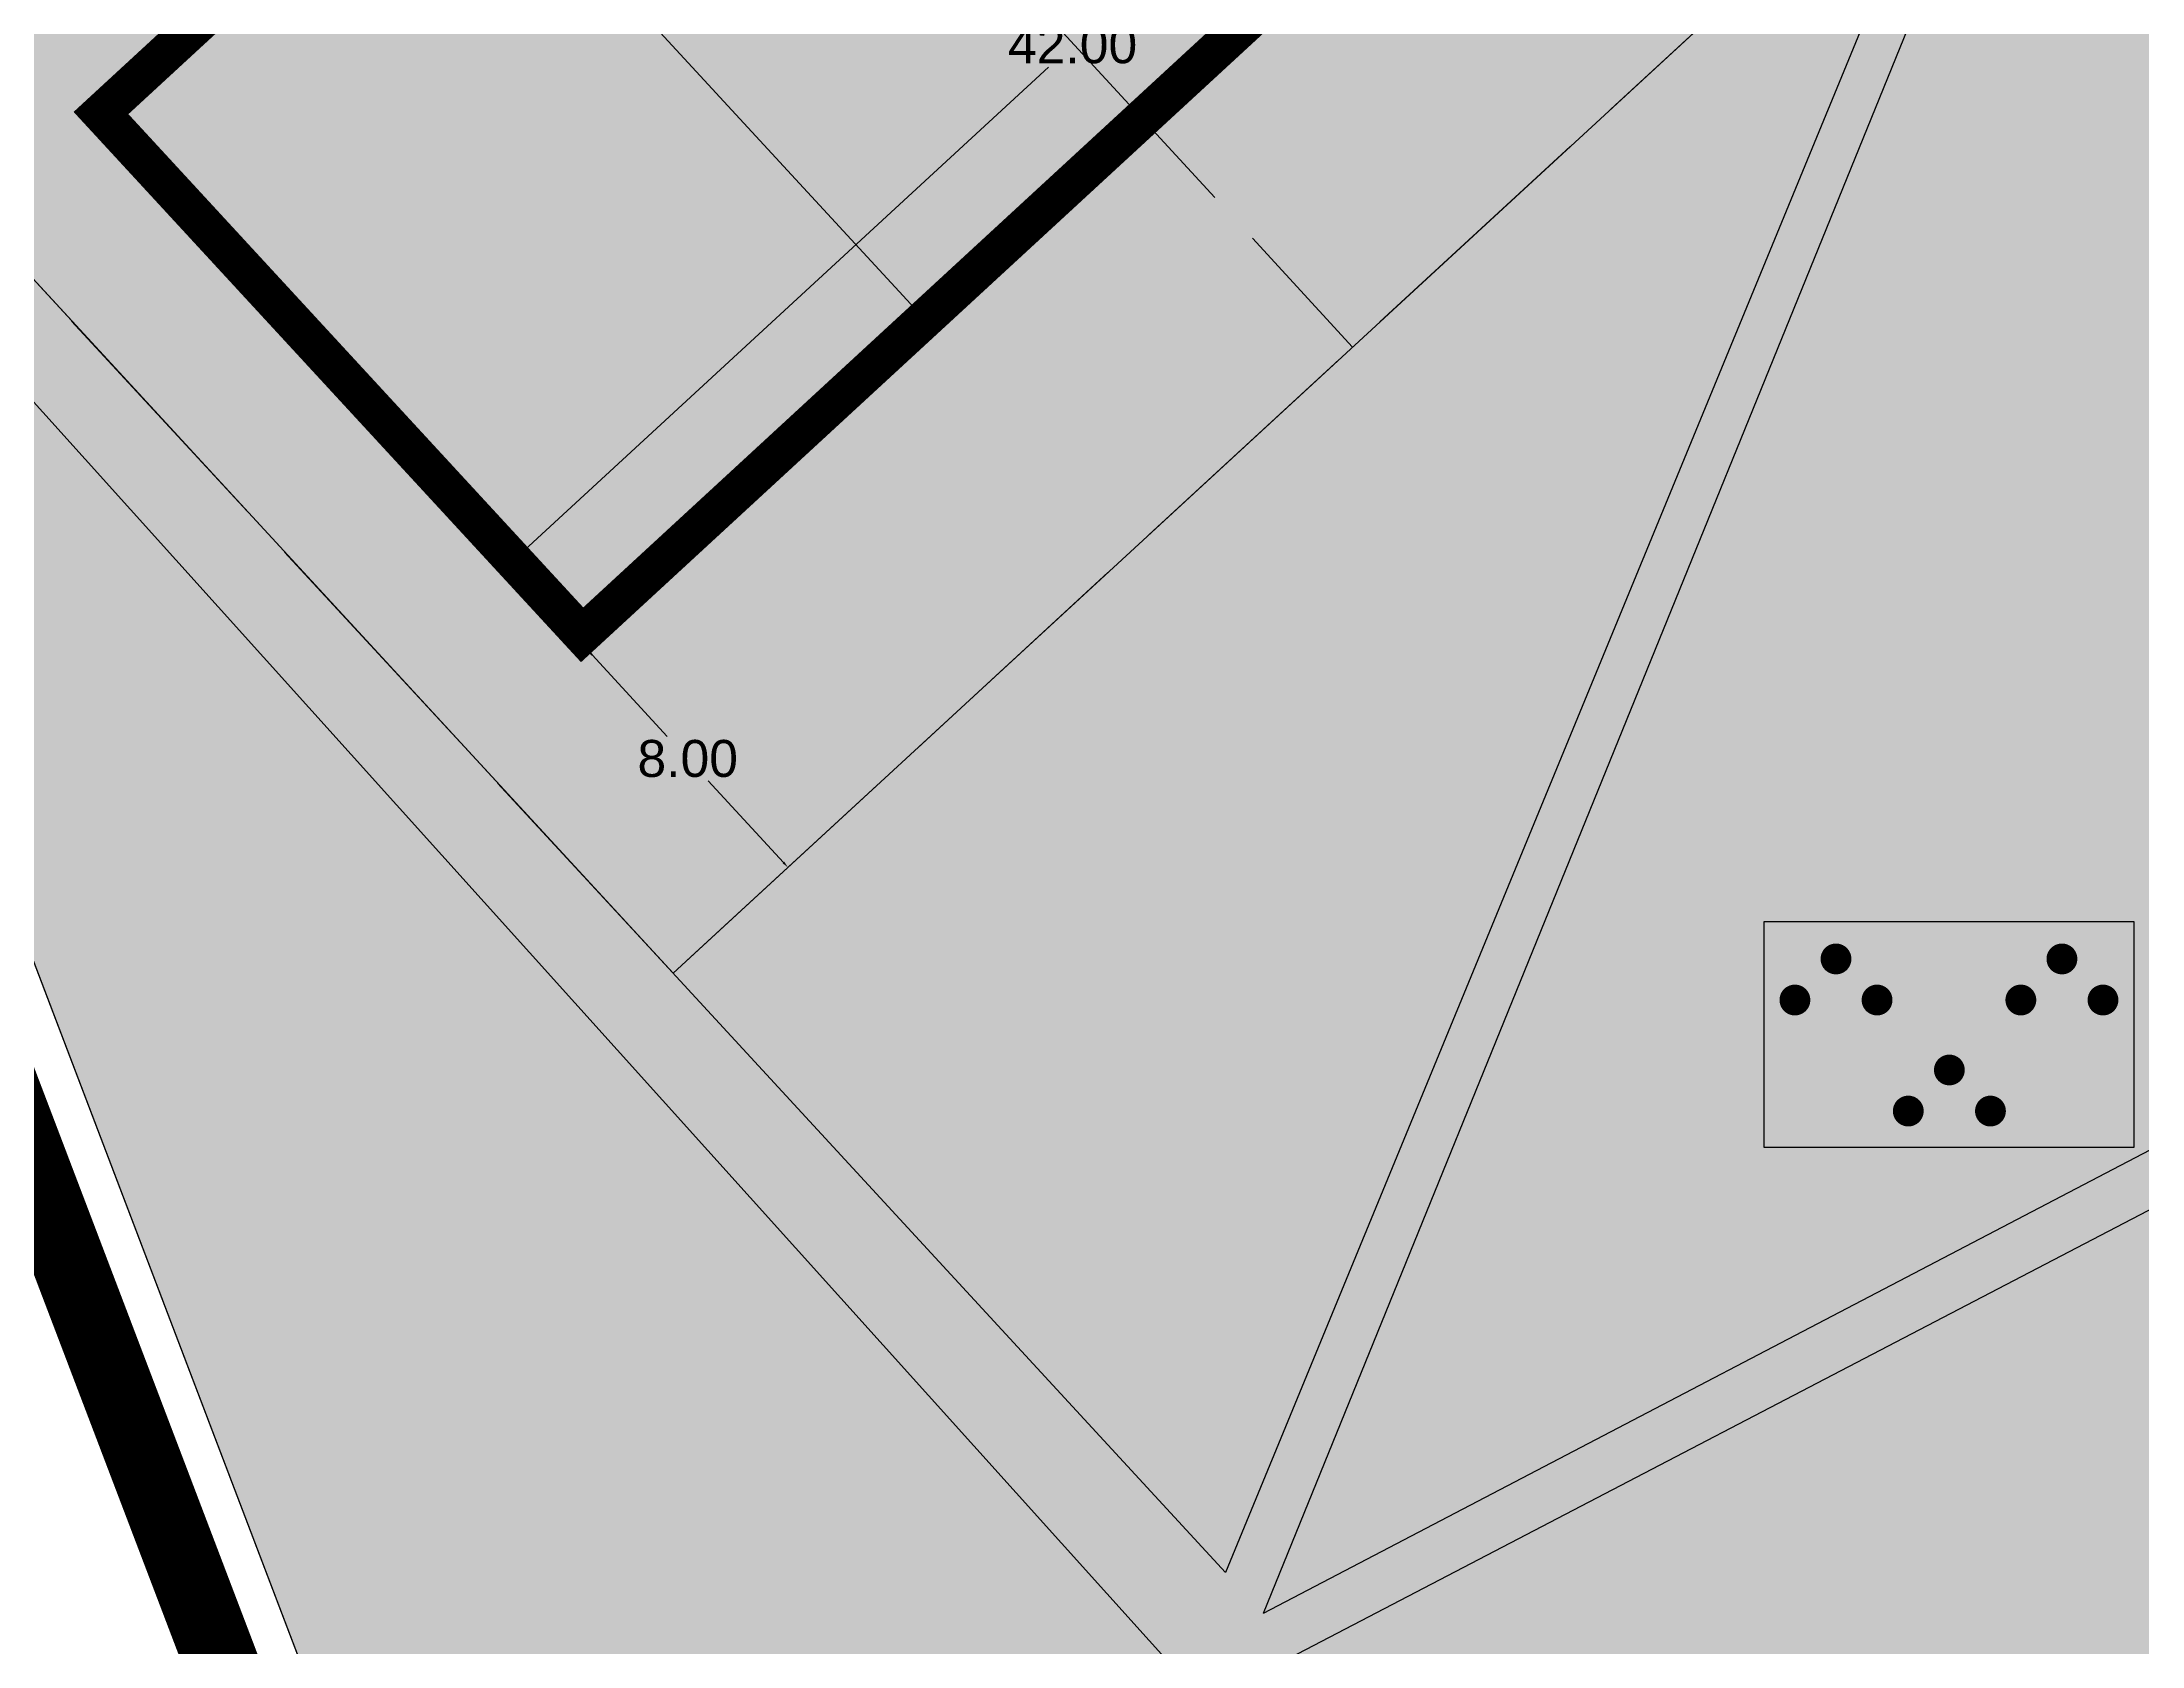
# Model space of a CAD drawing. Header units: metres. Extents: x 362096 to 727297, y 5619965 to 11243182.
# Drawn here: x 363499.2 to 363556, y 5621382.2 to 5621425.6 of the extents above; entities that cross this region are included whole.
import ezdxf

# ---------------------------------------------------------------- set-up
doc = ezdxf.new("R2010")
doc.units = ezdxf.units.M
doc.header["$MEASUREMENT"] = 0
doc.linetypes.add('BAUGRENZE2', pattern=[10.25, 3.5, -1, 3.5, -1, 0.25, -1])
doc.linetypes.add('GELTUNGSBEREICH', pattern=[8.5, 7, -1.5])
doc.layers.get('0').update_dxf_attribs({"color": 252})
for name, color, linetype in [('ALLGEMEINE-WOHNGEBIETE_FA', 11, 'Continuous'), ('BAUGRENZE_FA', 150, 'Continuous'), ('BAUGRENZE_GL', 7, 'Continuous'), ('GELTUNGSBEREICH_B', 7, 'Continuous'), ('GRÜNFLÄCHE_B', 7, 'Continuous'), ('GRÜNFLÄCHE_ÖFFENTLICH_FA', 81, 'Continuous'), ('MULTI STOREY BUILDING', 255, 'Continuous'), ('PLOT BOUNDARIES', 80, 'GELTUNGSBEREICH'), ('PZV_BLOCKHINTERGRUND', 254, 'Continuous'), ('RESIDENTIAL ROAD', 250, 'Continuous'), ('STRASSENVERKEHRSFLÄCHE_FA', 40, 'Continuous'), ('UMGR_ALLGEMEINE-WOHNGEBIETE', 7, 'Continuous'), ('UMGR_GELTUNGSBEREICH', 7, 'Continuous'), ('UMGR_GRÜNFLÄCHE_ÖFFENTLICH', 7, 'Continuous'), ('UMGR_STRASSENVERKEHRSFLÄCHE', 7, 'Continuous'), ('WALKWAY', 255, 'Continuous')]:
    doc.layers.add(name, color=color, linetype=linetype)
doc.layers.get('0').off()
doc.layers.get('0').freeze()
doc.styles.get("Standard").update_dxf_attribs({"font": 'arial.ttf', "height": 1})
doc.dimstyles.get("Standard").update_dxf_attribs({"dimtxt": 0.18, "dimasz": 0.18, "dimexe": 0.18, "dimexo": 0.0625, "dimgap": 0.09, "dimtad": 0, "dimtih": 1, "dimtoh": 1, "dimdec": 4, "dimzin": 0, "dimdsep": 46, "dimtxsty": 'Standard', "dimcen": 0.09, "dimadec": 0, "dimazin": 0, "dimtfac": 1, "dimtdec": 4, "dimtofl": 0, "dimtmove": 0, "dimatfit": 3, "dimfxl": 1, "dimtolj": 1, "dimtzin": 0, "dimarcsym": 0})

# ---------------------------------------------------------------- blocks, each defined once
blk = doc.blocks.new('PZV09C')
at = {"layer": 'PZV_BLOCKHINTERGRUND'}
blk.add_hatch(color=256, dxfattribs=at).paths.add_polyline_path([(-5.001, 3.056), (4.999, 3.056), (4.999, -3.056), (-5.001, -3.056)])
at = {"color": 0}
blk.add_lwpolyline([(-5.001, 3.056), (4.999, 3.056), (4.999, -3.056), (-5.001, -3.056)], close=True, dxfattribs=at)
at = {"color": 0, "const_width": 0.417}
for points in [[(-3.265, 2.043, 1), (-2.848, 2.043, 1)], [(2.846, 2.043, 1), (3.263, 2.043, 1)], [(-4.376, 0.932, 1), (-3.959, 0.932, 1)], [(-2.154, 0.932, 1), (-1.737, 0.932, 1)], [(1.735, 0.932, 1), (2.152, 0.932, 1)], [(3.957, 0.932, 1), (4.374, 0.932, 1)], [(-0.198, -0.961, 1), (0.218, -0.961, 1)], [(-1.309, -2.072, 1), (-0.893, -2.072, 1)], [(0.913, -2.072, 1), (1.33, -2.072, 1)]]:
    blk.add_lwpolyline(points, format="xyb", close=True, dxfattribs=at)
for points in [[(-3.227, 2.1), (-3.227, 2.1), (-3.227, 2.1), (-3.227, 2.1)], [(-3.227, 2.1), (-3.227, 2.1), (-3.227, 2.1), (-3.227, 2.1)], [(-3.227, 2.1), (-3.227, 2.1), (-3.227, 2.1), (-3.227, 2.1), (-3.227, 2.1)], [(-3.227, 2.1), (-3.227, 2.1)], [(-3.227, 2.1), (-3.227, 2.1)], [(-3.227, 2.1), (-3.227, 2.1)], [(-3.227, 2.1), (-3.227, 2.1)], [(-3.227, 2.1), (-3.227, 2.1), (-3.227, 2.1), (-3.227, 2.1), (-3.227, 2.1), (-3.227, 2.1), (-3.227, 2.1), (-3.227, 2.1), (-3.227, 2.1), (-3.227, 2.1), (-3.227, 2.1), (-3.227, 2.1), (-3.227, 2.1), (-3.227, 2.1), (-3.227, 2.1), (-3.227, 2.1), (-3.227, 2.1), (-3.227, 2.1), (-3.227, 2.1), (-3.227, 2.1), (-3.227, 2.1), (-3.227, 2.1), (-3.227, 2.1), (-3.227, 2.1), (-3.227, 2.1), (-3.227, 2.1), (-3.227, 2.1), (-3.227, 2.1), (-3.227, 2.1), (-3.227, 2.1), (-3.227, 2.1), (-3.227, 2.1), (-3.227, 2.1), (-3.227, 2.1), (-3.227, 2.1), (-3.227, 2.1), (-3.227, 2.1), (-3.227, 2.1), (-3.227, 2.1), (-3.227, 2.1), (-3.227, 2.1)], [(-3.227, 2.1), (-3.227, 2.1)], [(-3.227, 2.1), (-3.227, 2.1), (-3.227, 2.1)], [(-3.227, 2.1), (-3.227, 2.1)], [(-3.227, 2.1), (-3.227, 2.1), (-3.227, 2.1), (-3.227, 2.1), (-3.227, 2.1)], [(-3.227, 2.1), (-3.227, 2.1), (-3.227, 2.1), (-3.227, 2.1)]]:
    blk.add_lwpolyline(points)
at = {"color": 0}
for centre in [(-3.056, 2.043), (3.055, 2.043), (-4.168, 0.932), (-1.945, 0.932), (1.944, 0.932), (4.166, 0.932), (0.01, -0.961), (-1.101, -2.072), (1.121, -2.072)]:
    blk.add_circle(centre, 0.208, dxfattribs=at)
blk.add_circle((-3.227, 2.1), 0.0000000663)
blk.add_arc((-3.227, 2.1), 0.0000000324, 40.5637, 315.6904)
blk = doc.blocks.new('*D122')
at = {"layer": 'Defpoints', "color": 0, "transparency": 16777216}
for p in [(363552.631, 5621480.169), (363615.717, 5621413.198), (363613.452, 5621411.065)]:
    blk.add_point(p, dxfattribs=at)
at = {"layer": 'RESIDENTIAL ROAD', "color": 0, "lineweight": -2, "transparency": 16777216}
for p, q in [((363552.586, 5621480.126), (363550.236, 5621477.913)), ((363550.49, 5621477.905), (363581.344, 5621445.151)), ((363613.329, 5621411.196), (363582.475, 5621443.95)), ((363615.671, 5621413.156), (363613.321, 5621410.942))]:
    blk.add_line(p, q, dxfattribs=at)
at = {"layer": 'RESIDENTIAL ROAD', "color": 0, "transparency": 16777216}
for points in [[(363550.512, 5621477.925), (363550.469, 5621477.884), (363550.367, 5621478.036)], [(363613.351, 5621411.217), (363613.307, 5621411.176), (363613.452, 5621411.065)]]:
    blk.add_solid(points, dxfattribs=at)
at = {"layer": 'RESIDENTIAL ROAD', "color": 0, "transparency": 16777216, "insert": (363581.91, 5621444.551), "char_height": 1, "attachment_point": 5}
blk.add_mtext('\\A1;92.00', dxfattribs=at)
blk = doc.blocks.new('*D125')
at = {"layer": 'Defpoints', "color": 0, "transparency": 16777216}
for p in [(363542.45, 5621439.687), (363544.578, 5621437.378), (363513.743, 5621408.953)]:
    blk.add_point(p, dxfattribs=at)
at = {"layer": 'RESIDENTIAL ROAD', "color": 0, "lineweight": -2, "transparency": 16777216}
for p, q in [((363542.317, 5621439.565), (363527.684, 5621426.075)), ((363544.536, 5621437.424), (363542.328, 5621439.819)), ((363511.747, 5621411.384), (363526.381, 5621424.874)), ((363513.701, 5621408.999), (363511.493, 5621411.394))]:
    blk.add_line(p, q, dxfattribs=at)
at = {"layer": 'RESIDENTIAL ROAD', "color": 0, "transparency": 16777216}
for points in [[(363542.297, 5621439.587), (363542.338, 5621439.543), (363542.45, 5621439.687)], [(363511.727, 5621411.406), (363511.768, 5621411.362), (363511.615, 5621411.262)]]:
    blk.add_solid(points, dxfattribs=at)
at = {"layer": 'RESIDENTIAL ROAD', "color": 0, "transparency": 16777216, "insert": (363527.032, 5621425.475), "char_height": 1, "attachment_point": 5}
blk.add_mtext('\\A1;42.00', dxfattribs=at)
blk = doc.blocks.new('*D149')
at = {"layer": 'Defpoints', "color": 0, "transparency": 16777216}
for p in [(363513.743, 5621408.953), (363519.166, 5621403.071), (363519.333, 5621403.226)]:
    blk.add_point(p, dxfattribs=at)
at = {"layer": 'RESIDENTIAL ROAD', "color": 0, "lineweight": -2, "transparency": 16777216}
for p, q in [((363513.789, 5621408.996), (363514.043, 5621409.23)), ((363514.033, 5621408.976), (363516.069, 5621406.768)), ((363519.211, 5621403.359), (363517.176, 5621405.567)), ((363519.211, 5621403.114), (363519.466, 5621403.348))]:
    blk.add_line(p, q, dxfattribs=at)
at = {"layer": 'RESIDENTIAL ROAD', "color": 0, "transparency": 16777216}
for points in [[(363514.055, 5621408.996), (363514.011, 5621408.956), (363513.911, 5621409.108)], [(363519.233, 5621403.379), (363519.189, 5621403.338), (363519.333, 5621403.226)]]:
    blk.add_solid(points, dxfattribs=at)
at = {"layer": 'RESIDENTIAL ROAD', "color": 0, "transparency": 16777216, "insert": (363516.622, 5621406.167), "char_height": 1, "attachment_point": 5}
blk.add_mtext('\\A1;8.00', dxfattribs=at)
blk = doc.blocks.new('*D159')
at = {"layer": 'Defpoints', "color": 0, "transparency": 16777216}
for p in [(363474.417, 5621578.093), (363635.863, 5621407.703), (363633.898, 5621405.883)]:
    blk.add_point(p, dxfattribs=at)
at = {"layer": 'RESIDENTIAL ROAD', "color": 0, "lineweight": -2, "transparency": 16777216}
for p, q in [((363474.463, 5621578.136), (363476.514, 5621580.035)), ((363476.504, 5621579.781), (363555.566, 5621494.409)), ((363635.74, 5621407.835), (363556.679, 5621493.207)), ((363633.943, 5621405.925), (363635.995, 5621407.825))]:
    blk.add_line(p, q, dxfattribs=at)
at = {"layer": 'RESIDENTIAL ROAD', "color": 0, "transparency": 16777216}
for points in [[(363476.526, 5621579.801), (363476.482, 5621579.761), (363476.382, 5621579.913)], [(363635.762, 5621407.855), (363635.718, 5621407.815), (363635.863, 5621407.703)]]:
    blk.add_solid(points, dxfattribs=at)
at = {"layer": 'RESIDENTIAL ROAD', "color": 0, "transparency": 16777216, "insert": (363556.122, 5621493.808), "char_height": 1, "attachment_point": 5}
blk.add_mtext('\\A1;234.7134', dxfattribs=at)

msp = doc.modelspace()

# ---------------------------------------------------------------- hatches: boundary and pattern name
at = {"layer": 'ALLGEMEINE-WOHNGEBIETE_FA'}
h = msp.add_hatch(color=256, dxfattribs=at)
edge = h.paths.add_edge_path(flags=0)
edge.add_line((363490.47636, 5621428.30725), (363516.22788, 5621400.36339))
edge.add_line((363516.22788, 5621400.36339), (363552.98724, 5621434.24983))
edge.add_line((363552.98724, 5621434.24983), (363594.91719, 5621388.89883))
edge.add_line((363594.91719, 5621388.89883), (363603.91028, 5621395.4234))
edge.add_line((363603.91028, 5621395.4234), (363609.29156, 5621389.96657))
edge.add_line((363609.29156, 5621389.96657), (363632.35146, 5621404.88284))
edge.add_line((363632.35146, 5621404.88284), (363556.15914, 5621487.23212))
edge.add_arc((363556.29564, 5621482.23399), 5, 91.564413, 133.754479)
edge.add_line((363552.83779, 5621485.84554), (363490.47636, 5621428.30725))
at = {"layer": 'GRÜNFLÄCHE_ÖFFENTLICH_FA'}
msp.add_hatch(color=256, dxfattribs=at).paths.add_polyline_path([(363526.72293, 5621327.65204), (363581.0631, 5621327.29759), (363575.76653, 5621331.65226), (363607.48409, 5621340.59165), (363578.91279, 5621377.2875), (363594.91719, 5621388.89883), (363552.98724, 5621434.24983), (363516.22788, 5621400.36339), (363490.47636, 5621428.30725), (363488.94403, 5621426.89469)], flags=0)
at = {"layer": 'STRASSENVERKEHRSFLÄCHE_FA'}
h = msp.add_hatch(color=256, dxfattribs=at)
edge = h.paths.add_edge_path(flags=0)
edge.add_arc((3772547.28605, 1962811.21575), 5000669.47268, 132.97489330745, 132.97655243753, ccw=False)
edge.add_arc((363698.41572, 5621567.09175), 4.99993, 312.974893, 401.654494)
edge.add_line((363702.1515, 5621570.41489), (363678.45159, 5621597.05765))
edge.add_line((363678.45159, 5621597.05765), (363669.94471, 5621595.69642))
edge.add_line((363669.94471, 5621595.69642), (363691.72244, 5621570.90336))
edge.add_arc((363687.96586, 5621567.60366), 5, -47.024277, 41.29543, ccw=False)
edge.add_line((363691.3743, 5621563.94544), (363591.83499, 5621471.20235))
edge.add_arc((363588.42654, 5621474.86056), 5, 223.106145, 312.975723, ccw=False)
edge.add_line((363584.7761, 5621471.4438), (363483.64342, 5621579.49331))
edge.add_line((363483.64342, 5621579.49331), (363474.41697, 5621578.09305))
edge.add_line((363474.41697, 5621578.09305), (363633.89754, 5621405.88292))
edge.add_line((363633.89754, 5621405.88292), (363636.58196, 5621407.61934))
edge.add_line((363636.58196, 5621407.61934), (363639.71528, 5621410.55208))
edge.add_line((363639.71528, 5621410.55208), (363595.63593, 5621457.64617))
edge.add_arc((363599.28651, 5621461.06289), 5.00007, 132.976552, 223.104786, ccw=False)

# ---------------------------------------------------------------- linework, layer by layer
at = {"layer": 'BAUGRENZE_FA', "const_width": 0.8}
msp.add_lwpolyline([(363500.92923, 5621423.62841), (363513.77337, 5621409.69533), (363543.88205, 5621437.45087), (363531.03791, 5621451.38395)], close=True, dxfattribs=at)
at = {"layer": 'BAUGRENZE_GL', "linetype": 'BAUGRENZE2', "const_width": 0.25, "flags": 128}
msp.add_lwpolyline([(363500.18738, 5621423.65858), (363513.7432, 5621408.95349), (363544.6239, 5621437.4207), (363531.06808, 5621452.1258), (363500.18738, 5621423.65858)], dxfattribs=at)
at = {"layer": 'BAUGRENZE_GL', "const_width": 0.25}
msp.add_lwpolyline([(363513.57375, 5621409.1373), (363513.7432, 5621408.95349), (363513.92701, 5621409.12293)], dxfattribs=at)
at = {"layer": 'GELTUNGSBEREICH_B', "linetype": 'GELTUNGSBEREICH', "const_width": 2, "flags": 128}
msp.add_lwpolyline([(363725.70355, 5621479.96983), (363749.87174, 5621500.08072), (363761.87683, 5621509.79648), (363721.06323, 5621552.16402), (363679.21762, 5621599.20567), (363653.19294, 5621595.04134), (363646.11333, 5621601.97746), (363642.1496, 5621605.41254), (363547.66217, 5621590.63411), (363514.70329, 5621585.98516), (363473.86422, 5621580.10616), (363440.12318, 5621575.97923), (363445.92185, 5621540.01298), (363453.08894, 5621514.37931), (363465.28103, 5621479.84175), (363476.11022, 5621454.9866), (363525.33724, 5621325.67051), (363547.75111, 5621325.36884), (363570.94695, 5621324.72891), (363586.29307, 5621325.58685), (363579.99361, 5621330.76607), (363600.08467, 5621336.4305), (363610.88992, 5621339.47284), (363581.76194, 5621376.88367), (363603.69331, 5621392.79506), (363609.01074, 5621387.40297), (363637.81822, 5621406.03707), (363663.61616, 5621430.18355), (363688.69313, 5621450.44462), (363699.00724, 5621440.81977), (363734.01822, 5621469.55568)], close=True, dxfattribs=at)
at = {"layer": 'MULTI STOREY BUILDING'}
msp.add_lwpolyline([(363513.7432, 5621408.95349), (363523.30151, 5621417.76477), (363509.74569, 5621432.46986), (363500.18738, 5621423.65858)], close=True, dxfattribs=at)
at = {"layer": 'PLOT BOUNDARIES'}
msp.add_line((363508.84982, 5621445.24474), (363534.60588, 5621417.30506), dxfattribs=at)
msp.add_lwpolyline([(363529.26457, 5621459.98374), (363552.98724, 5621434.24983), (363516.22451, 5621400.36028), (363492.50183, 5621426.0942)], dxfattribs=at)
at = {"layer": 'RESIDENTIAL ROAD'}
msp.add_lwpolyline([(363595.63593, 5621457.64617), (363639.71528, 5621410.55208), (363636.58196, 5621407.61934), (363633.89754, 5621405.88292), (363474.41697, 5621578.09305), (363483.64342, 5621579.49331), (363584.7761, 5621471.4438, 0.41354701), (363591.83499, 5621471.20235), (363691.3743, 5621563.94544, 0.40564984), (363691.72244, 5621570.90336), (363669.94471, 5621595.69642), (363678.45159, 5621597.05765), (363702.1515, 5621570.41489, -0.40747974), (363701.82406, 5621563.43354, 0.00000724), (363595.87797, 5621464.72111, 0.41486924), (363595.63593, 5621457.64617, 7.77455809)], format="xyb", dxfattribs=at)
at = {"layer": 'UMGR_ALLGEMEINE-WOHNGEBIETE'}
msp.add_lwpolyline([(363490.47636, 5621428.30725), (363516.22788, 5621400.36339), (363552.98724, 5621434.24983), (363594.91719, 5621388.89883), (363603.91028, 5621395.4234), (363609.29156, 5621389.96657), (363632.35146, 5621404.88284), (363556.15914, 5621487.23212, 0.18619698), (363552.83779, 5621485.84554)], format="xyb", close=True, dxfattribs=at)
at = {"layer": 'UMGR_GELTUNGSBEREICH'}
msp.add_lwpolyline([(363678.45159, 5621597.05765), (363652.51343, 5621592.90716), (363644.75732, 5621600.50608), (363641.54138, 5621603.29309), (363547.95638, 5621588.65582), (363514.98545, 5621584.00516), (363474.12814, 5621578.12354), (363442.4284, 5621574.24628), (363447.87838, 5621540.44279), (363454.9971, 5621514.98213), (363467.14314, 5621480.57499), (363477.96259, 5621455.74221), (363526.72293, 5621327.65204)], dxfattribs=at)
at = {"layer": 'UMGR_GRÜNFLÄCHE_ÖFFENTLICH'}
msp.add_lwpolyline([(363526.72293, 5621327.65204), (363581.0631, 5621327.29759), (363575.76653, 5621331.65226), (363607.48409, 5621340.59165), (363578.91279, 5621377.2875), (363594.91719, 5621388.89883), (363552.98724, 5621434.24983), (363516.22788, 5621400.36339), (363490.47636, 5621428.30725), (363488.94403, 5621426.89469)], close=True, dxfattribs=at)
at = {"layer": 'UMGR_STRASSENVERKEHRSFLÄCHE'}
msp.add_lwpolyline([(363595.87797, 5621464.72111, -0.00000724), (363701.82406, 5621563.43354, 0.40747974), (363702.1515, 5621570.41489), (363678.45159, 5621597.05765), (363669.94471, 5621595.69642), (363691.72244, 5621570.90336, -0.40564984), (363691.3743, 5621563.94544), (363591.83499, 5621471.20235, -0.41354701), (363584.7761, 5621471.4438), (363483.64342, 5621579.49331), (363474.41697, 5621578.09305), (363633.89754, 5621405.88292), (363636.58196, 5621407.61934), (363639.71528, 5621410.55208), (363595.63593, 5621457.64617, -0.41486924)], format="xyb", close=True, dxfattribs=at)
at = {"layer": 'WALKWAY'}
for p, q in [((363553.00631, 5621434.2674), (363532.18693, 5621383.04455)), ((363551.05775, 5621432.47113), (363531.17095, 5621384.14816)), ((363531.17095, 5621384.14816), (363490.47636, 5621428.30725)), ((363530.52465, 5621380.74126), (363488.94403, 5621426.89469)), ((363578.13806, 5621407.06226), (363532.18693, 5621383.04455)), ((363579.1559, 5621405.96044), (363531.84407, 5621381.27764))]:
    msp.add_line(p, q, dxfattribs=at)

# ---------------------------------------------------------------- block references
at = {"layer": 'GRÜNFLÄCHE_B'}
msp.add_blockref('PZV09C', (363550.73743, 5621398.70625), dxfattribs=at)

# ---------------------------------------------------------------- dimensions: what is measured, and where the dimension line sits
at = {"layer": 'RESIDENTIAL ROAD'}
dim = msp.add_aligned_dim(p1=(363474.41697, 5621578.09305), p2=(363633.89754, 5621405.88292), distance=2.67845, dimstyle='Standard', dxfattribs=at)
dim.commit()
dim.dimension.update_dxf_attribs({"geometry": '*D159', "text_midpoint": (363556.12244, 5621493.80791)})
for p1, p2, distance, text, picture, middle in [((363552.63148, 5621480.16904), (363615.71683, 5621413.19846), -3.11094, '92.00', '*D122', (363581.90968, 5621444.55065)), ((363513.7432, 5621408.95349), (363544.57795, 5621437.37834), 3.13992, '42.00', '*D125', (363527.03236, 5621425.47455)), ((363513.7432, 5621408.95349), (363519.16553, 5621403.07145), 0.2283, '8.00', '*D149', (363516.62222, 5621406.1672))]:
    dim = msp.add_aligned_dim(p1=p1, p2=p2, distance=distance, text=text, dimstyle='Standard', dxfattribs=at)
    dim.commit()
    dim.dimension.update_dxf_attribs({"geometry": picture, "text_midpoint": middle})

doc.saveas('drawing.dxf')
